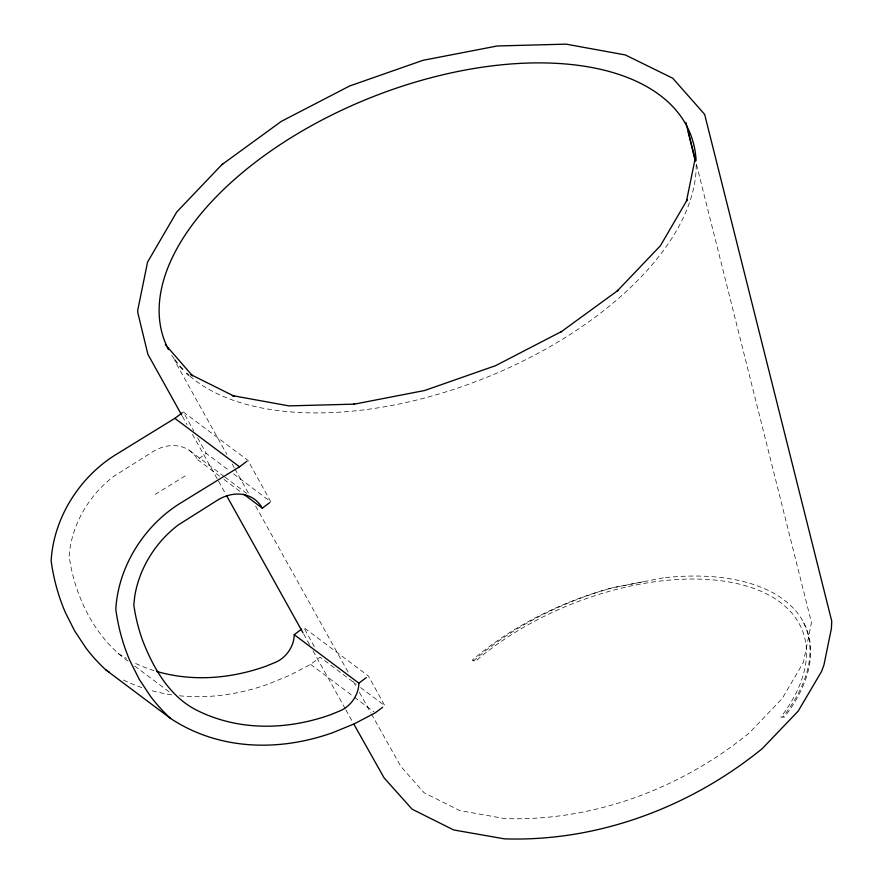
<?xml version="1.0" encoding="UTF-8"?>
<svg xmlns="http://www.w3.org/2000/svg" width="883" height="883" viewBox="0 0 883 883"><rect width="100%" height="100%" fill="white"/><g stroke="black" fill="none" stroke-linecap="round" stroke-linejoin="round"><path stroke-width="0.66" stroke-dasharray="4.42 3.31" d="M128.09 661.08C104.525 644.656 88.19 619.425 78.267 592.769A226.611 181.766 -53.1 0 1 70.452 564.414L69.15 556.522L70.066 547.946A94.117 75.485 -53.1 0 1 113.576 476.478L152.902 451.654A40.971 32.859 -53.1 0 1 197.682 459.69L206.158 453.321L229.172 470.573M179.404 695.771A238.189 191.048 -53.1 0 0 268.255 684.126L289.69 675.329L310.595 664.358L320.121 657.184L356.279 684.303M155.099 494.425L185.22 475.893M643.177 581.776L612.04 587.946A205.96 110.452 -21.6 0 0 473.586 660.782M118.234 653.685L126.379 658.365M233.553 473.862L269.712 500.981M189.724 450.683L223.697 476.158M224.79 476.986L246.71 493.42M197.682 459.69L219.602 476.125M223.984 479.414L241.523 492.559M360.661 687.592L384.778 705.672L368.399 675.992L303.752 627.504L314.878 647.692M310.595 664.358L353.332 696.4M354.425 697.228L374.149 712.018M134.669 666.014L170.827 693.133M176.644 364.238L226.843 454.392M232.207 464.005L234.216 467.615M234.878 468.818L248.94 494.061M255.629 506.08L348.686 673.155M353.366 681.566L356.71 687.57M359.392 692.382L370.772 712.813M371.445 714.016L400.772 766.345L424.105 792.768L459.778 810.561L504.679 818.585C593.199 821.532 680.97 788.607 749.281 732.956L782.272 698.442L803.375 662.46L811.477 622.581L696.345 163.885M182.373 416.257L187.064 424.679M192.428 434.293L217.88 479.999M218.554 481.202L225.916 494.436M303.631 633.961L309.657 644.789M313.001 650.804L345.154 708.541M345.827 709.744L353.2 722.967M270.805 501.798L247.991 460.44L183.333 411.953L193.763 430.86M197.682 437.957L206.158 453.321M154.117 670.639A217.869 174.746 -53.1 0 1 133.355 662.371M171.655 694.8A238.189 191.048 -53.1 0 1 149.569 690.042M141.832 687.614A238.189 191.048 -53.1 0 1 120.872 678.718M803.574 622.824A205.96 110.452 -21.6 0 1 782.791 717.095M696.212 164.878A282.538 151.39 -21.6 0 1 492.35 375.032A282.538 151.39 -21.6 0 1 189.889 376.158M174.006 358.708A282.538 151.39 -21.6 0 1 171.788 355.341M663.31 577.868L612.029 587.813A208.344 111.633 -21.6 0 0 472.184 660.241L475.286 661.422A203.885 109.249 -21.6 0 1 730.219 582.184A203.885 109.249 -21.6 0 1 780.859 717.073L784.457 717.117A208.344 111.633 -21.6 0 0 663.31 577.868"/><path stroke-width="1.32" d="M695.473 157.119L686.477 201.114L687.393 199.47L660.407 245.75L617.327 290.904L618.255 290.231L561.08 331.865L561.61 331.478L495.573 365.672L424.646 390.507L353.664 404.271L354.602 404.138L288.862 405.882L232.35 395.595L234.039 396.114L190.849 374.613L192.483 375.772L165.353 344.591M353.862 724.17L384.072 777.846L412.14 809.214L453.685 829.954L504.37 838.85C597.714 841.963 690.274 807.239 762.305 748.563L798.166 711.124L821.598 671.389L823.916 665.076L831.4 628.519L831.742 621.135L704.645 114.382L672.758 78.245L625.307 54.934L566.091 44.15L497.217 45.982L422.924 60.331L349.624 85.993L281.39 121.335L221.92 164.624L176.777 211.942L147.571 262.085L137.627 310.739L137.836 312.803L147.891 354.337L181.71 415.054M382.659 707.261L375.242 712.835L354.337 723.817L332.913 732.614A238.189 191.048 -53.1 0 1 170.618 718.475L105.96 669.987A246.92 198.046 -53.1 0 1 85.794 647.758L74.591 630.815L65.32 612.383A246.92 198.046 -53.1 0 1 51.159 560.992A114.448 91.799 -53.1 0 1 115.982 454.546L174.867 418.332L182.273 412.747M170.618 718.475A246.92 198.046 -53.1 0 1 150.441 696.245L139.238 679.303L129.978 660.87A246.92 198.046 -53.1 0 1 115.816 609.469A114.448 91.799 -53.1 0 1 180.629 503.034L239.525 466.809L246.931 461.235M366.29 677.581L358.873 683.166A26.391 21.17 -53.1 0 1 339.911 710.903L330.639 714.711A217.869 174.746 -53.1 0 1 198.002 710.848C170.264 697.537 153.752 668.983 142.914 641.246A226.611 181.766 -53.1 0 1 135.099 612.901L133.808 604.998L134.713 596.433A94.117 75.485 -53.1 0 1 178.234 524.966L217.549 500.142A40.971 32.859 -53.1 0 1 262.339 508.178L269.745 502.593M156.655 671.411A217.869 174.746 -53.1 0 0 265.982 666.224L275.264 662.416A26.391 21.17 -53.1 0 0 294.227 634.678L301.633 629.104M221.92 164.624L222.858 163.951M174.867 418.332L239.525 466.809M243.708 494.204L262.339 508.178M294.227 634.678L358.873 683.166M226.589 495.639L302.957 632.758M688.265 131.81L695.34 159.878M685.903 122.461L695.285 161.203M109.304 672.14A238.189 191.048 -53.1 0 1 105.96 669.987M188.807 375.22A282.538 151.39 -21.6 0 1 186.699 373.299M182.704 369.326A282.538 151.39 -21.6 0 1 179.889 366.246M177.251 363.068A282.538 151.39 -21.6 0 1 174.79 359.811M168.498 349.613A282.538 151.39 -21.6 0 1 388.222 91.004A282.538 151.39 -21.6 0 1 696.091 160.64"/></g></svg>
